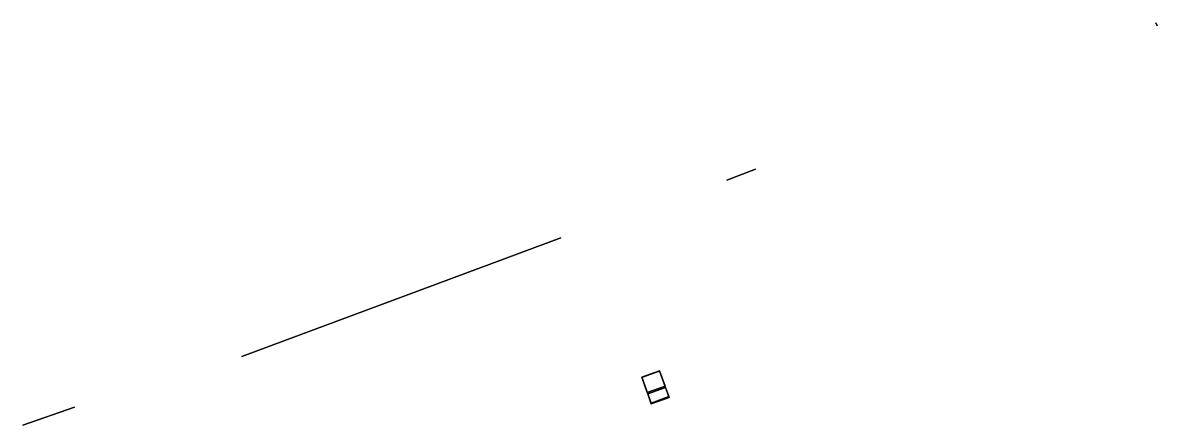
# Model space of a CAD drawing. Header units: metres. Extents: x 99985 to 959935, y 99998 to 1946290.
# Drawn here: x 959755.6 to 959934.9, y 1946226.8 to 1946290.4 of the extents above; entities outside this region: 1.
import ezdxf

# ---------------------------------------------------------------- set-up
doc = ezdxf.new("R2010")
doc.units = ezdxf.units.M

msp = doc.modelspace()

# ---------------------------------------------------------------- linework, layer by layer
at = {"layer": 'Building Shading', "color": 195}
for points in [[(959934.6875, 1946290.375, 96.7298), (959934.6875, 1946290.375, 49.7298), (959934.9375, 1946289.875, 49.7298), (959934.9375, 1946289.875, 96.7298)], [(959934.9375, 1946289.875, 96.7298), (959934.9375, 1946289.875, 49.7298), (959934.6875, 1946290.375, 49.7298), (959934.6875, 1946290.375, 96.7298)], [(959866.875, 1946265.5, 98.1515), (959866.875, 1946265.5, 51.1514), (959871.4375, 1946267.25, 51.1514), (959871.4375, 1946267.25, 98.1515)], [(959871.4375, 1946267.25, 98.1515), (959871.4375, 1946267.25, 51.1514), (959866.875, 1946265.5, 51.1514), (959866.875, 1946265.5, 98.1515)], [(959790.1875, 1946237.625, 98.6077), (959790.1875, 1946237.625, 52.6077), (959840.625, 1946256.375, 52.6077), (959840.625, 1946256.375, 98.6077)], [(959840.625, 1946256.375, 98.6077), (959840.625, 1946256.375, 52.6077), (959790.1875, 1946237.625, 52.6077), (959790.1875, 1946237.625, 98.6077)], [(959755.5625, 1946226.75, 99.795), (959755.5625, 1946226.75, 53.795), (959763.75, 1946229.625, 53.795), (959763.75, 1946229.625, 99.795)], [(959763.75, 1946229.625, 99.795), (959763.75, 1946229.625, 53.795), (959755.5625, 1946226.75, 53.795), (959755.5625, 1946226.75, 99.795)]]:
    msp.add_3dface(points, dxfattribs=at)
at = {"layer": 'CORE', "color": 43}
for points in [[(959857.1998, 1946232.7393, 63.6978), (959857.1998, 1946232.7393, 60.5896), (959854.3756, 1946231.7277, 60.5896), (959854.3756, 1946231.7277, 63.6978)], [(959854.3756, 1946231.7277, 63.6978), (959854.3756, 1946231.7277, 60.5896), (959854.9392, 1946230.154, 60.5896), (959854.9392, 1946230.154, 63.6978)], [(959857.7635, 1946231.1656, 63.6978), (959857.7635, 1946231.1656, 60.5896), (959857.1998, 1946232.7393, 60.5896), (959857.1998, 1946232.7393, 63.6978)], [(959854.9392, 1946230.154, 63.6978), (959854.9392, 1946230.154, 60.5896), (959857.7635, 1946231.1656, 60.5896), (959857.7635, 1946231.1656, 63.6978)]]:
    msp.add_3dface(points, dxfattribs=at)
at = {"layer": 'CORE', "color": 8}
for points in [[(959857.1998, 1946232.7393, 60.5896), (959857.7206, 1946231.2855, 60.5896), (959854.8963, 1946230.2738, 60.5896), (959854.3756, 1946231.7277, 60.5896)], [(959857.7206, 1946231.2855, 60.5896), (959857.7635, 1946231.1656, 60.5896), (959854.9392, 1946230.154, 60.5896), (959854.8963, 1946230.2738, 60.5896)]]:
    msp.add_3dface(points, dxfattribs=at)
at = {"layer": 'CORE', "color": 15}
for points in [[(959857.1998, 1946232.7393, 63.6978), (959854.3756, 1946231.7277, 63.6978), (959854.8963, 1946230.2738, 63.6978), (959857.7206, 1946231.2855, 63.6978)], [(959857.7206, 1946231.2855, 63.6978), (959854.8963, 1946230.2738, 63.6978), (959854.9392, 1946230.154, 63.6978), (959857.7635, 1946231.1656, 63.6978)]]:
    msp.add_3dface(points, dxfattribs=at)
at = {"layer": 'PERIM', "color": 43}
for points in [[(959856.2619, 1946235.3578, 63.6978), (959856.2619, 1946235.3578, 60.5896), (959853.4376, 1946234.3461, 60.5896), (959853.4376, 1946234.3461, 63.6978)], [(959857.1998, 1946232.7393, 63.6978), (959857.1998, 1946232.7393, 60.5896), (959856.2619, 1946235.3578, 60.5896), (959856.2619, 1946235.3578, 63.6978)], [(959853.4376, 1946234.3461, 63.6978), (959853.4376, 1946234.3461, 60.5896), (959854.3756, 1946231.7277, 60.5896), (959854.3756, 1946231.7277, 63.6978)], [(959854.3756, 1946231.7277, 63.6978), (959854.3756, 1946231.7277, 60.5896), (959857.1998, 1946232.7393, 60.5896), (959857.1998, 1946232.7393, 63.6978)]]:
    msp.add_3dface(points, dxfattribs=at)
at = {"layer": 'PERIM', "color": 8}
for points in [[(959856.2619, 1946235.3578, 60.5896), (959857.1284, 1946232.9387, 60.5896), (959854.3041, 1946231.9271, 60.5896), (959853.4376, 1946234.3461, 60.5896)], [(959857.1284, 1946232.9387, 60.5896), (959857.1998, 1946232.7393, 60.5896), (959854.3756, 1946231.7277, 60.5896), (959854.3041, 1946231.9271, 60.5896)]]:
    msp.add_3dface(points, dxfattribs=at)
at = {"layer": 'PERIM', "color": 15}
for points in [[(959856.2619, 1946235.3578, 63.6978), (959853.4376, 1946234.3461, 63.6978), (959854.3041, 1946231.9271, 63.6978), (959857.1284, 1946232.9387, 63.6978)], [(959857.1284, 1946232.9387, 63.6978), (959854.3041, 1946231.9271, 63.6978), (959854.3756, 1946231.7277, 63.6978), (959857.1998, 1946232.7393, 63.6978)]]:
    msp.add_3dface(points, dxfattribs=at)
at = {"layer": 'PERIM', "color": 143}
msp.add_3dface([(959856.1678, 1946235.3241, 62.7717), (959856.1678, 1946235.3241, 61.4396), (959853.5318, 1946234.3799, 61.4396), (959853.5318, 1946234.3799, 62.7717)], dxfattribs=at)

doc.saveas('drawing.dxf')
